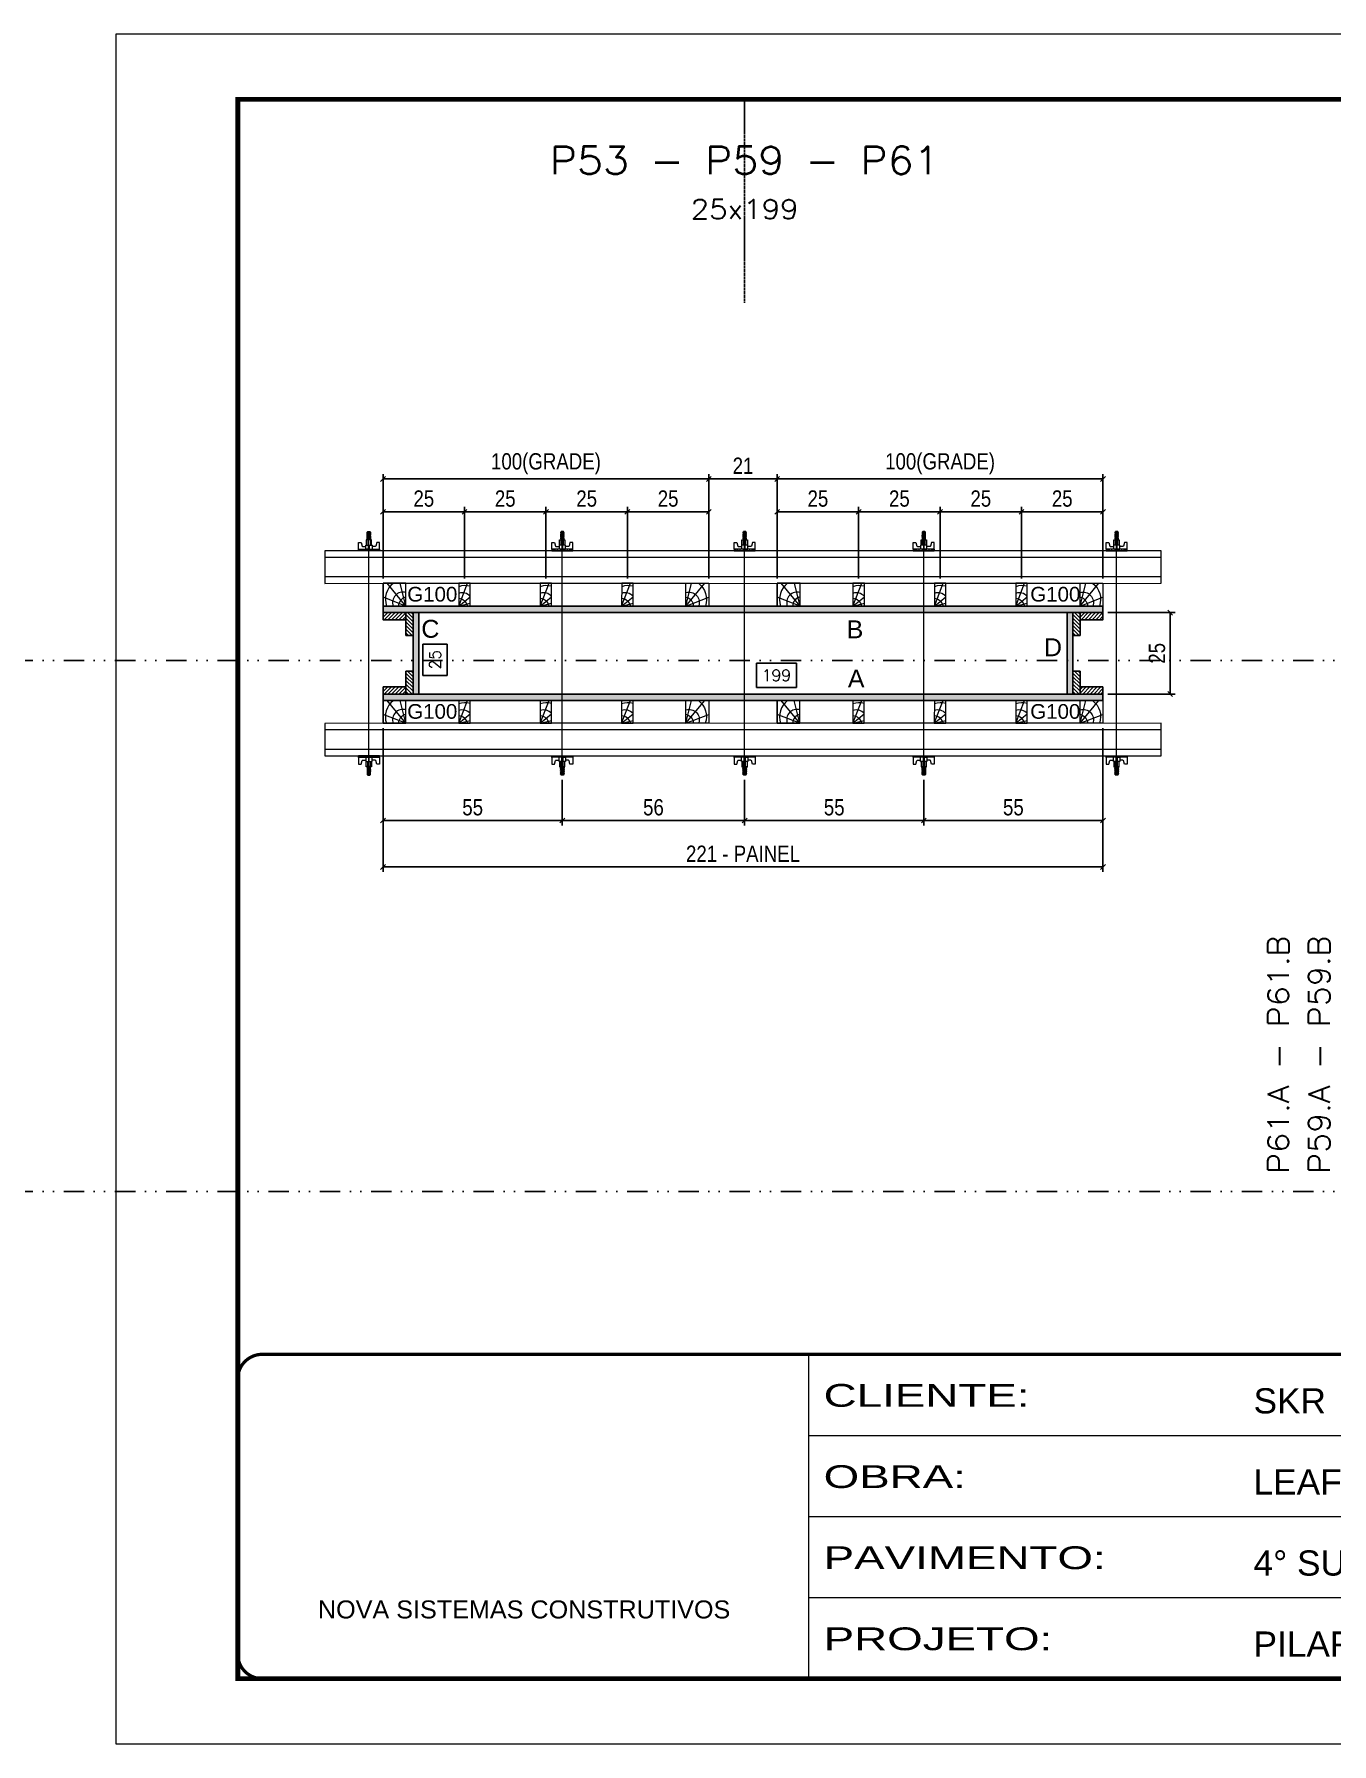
# Model space of a CAD drawing. Header units: millimetres. Extents: x 13777 to 27878, y -21631 to 6985.
# Drawn here: x 17547 to 18344, y 4786 to 5836 of the extents above; entities that cross this region are included whole.
import ezdxf
from ezdxf.enums import TextEntityAlignment as Align

# ---------------------------------------------------------------- set-up
doc = ezdxf.new("R2010")
doc.units = ezdxf.units.MM
for name, pattern in [('CONTINUO', [0]), ('DASHED', [0.75, 0.5, -0.25]), ('DIVIDE2', [0.625, 0.25, -0.125, 0, -0.125, 0, -0.125]), ('HIDDEN', [0.375, 0.25, -0.125])]:
    doc.linetypes.add(name, pattern=pattern)
for name, color, linetype in [('CHAPA', 1, 'Continuous'), ('COTA', 241, 'Continuous'), ('Nível', 160, 'Continuous'), ('SARRAFO', 251, 'Continuous'), ('Texto de Titulo', 7, 'Continuous'), ('Texto Qtd Sarr', 242, 'Continuous'), ('TEXTO_GERAL', 7, 'Continuous')]:
    doc.layers.add(name, color=color, linetype=linetype)
for name, color, linetype, lineweight in [('Folhas', 255, 'Continuous', 9), ('Hachura', 251, 'Continuous', 9), ('Madeira', 126, 'Continuous', 18), ('Perfil Metálico', 224, 'Continuous', 18), ('SARRAFO DE PRESSAO', 251, 'DASHED', 9), ('Texto Seção', 7, 'Continuous', 15)]:
    doc.layers.add(name, color=color, linetype=linetype, lineweight=lineweight)
doc.styles.add('ARIAL', font='arial.ttf')
doc.styles.add('COTA TECNICA 2X', font='techl___.ttf', dxfattribs={"height": 10})
doc.styles.add('REGUA-120', font='ROMANS.shx', dxfattribs={"height": 15})
doc.styles.add('ROMANS', font='romans.shx')
doc.styles.add('SANSSERIF', font='sas_____.pfb')
doc.styles.add('Tecnologia', font='')
doc.styles.get('Tecnologia').set_extended_font_data('Forgotten Futurist')
doc.dimstyles.new('SECAO PILAR', dxfattribs={"dimtxt": 10, "dimasz": 3, "dimexe": 3, "dimexo": 3, "dimgap": 3, "dimtad": 1, "dimdec": 1, "dimlfac": 0.5, "dimzin": 12, "dimdsep": 46, "dimtxsty": 'COTA TECNICA 2X', "dimblk1": 'OBLIQUE', "dimblk2": 'OBLIQUE', "dimsah": 1, "dimcen": 0.9, "dimclrd": 256, "dimclre": 256, "dimclrt": 256, "dimadec": 1, "dimazin": 3, "dimtfac": 1, "dimtdec": 1, "dimtmove": 0, "dimatfit": 3, "dimfxl": 1, "dimtolj": 1, "dimtzin": 12, "dimarcsym": 0})
doc.dimstyles.new('SECÇÃO 2', dxfattribs={"dimtxt": 7, "dimasz": 6, "dimexe": 0.18, "dimexo": 2, "dimgap": -4, "dimtad": 3, "dimdec": 1, "dimlfac": 0.5, "dimzin": 12, "dimdsep": 46, "dimtxsty": 'ROMANS', "dimblk": 'ARCHTICK', "dimcen": 0.09, "dimse1": 1, "dimse2": 1, "dimsd1": 1, "dimsd2": 1, "dimclrd": 180, "dimclre": 5, "dimclrt": 1, "dimadec": 0, "dimazin": 3, "dimtfac": 1, "dimtdec": 1, "dimtofl": 0, "dimtmove": 0, "dimatfit": 3, "dimldrblk": 'ARCHTICK', "dimfxl": 1, "dimtolj": 1, "dimtzin": 0, "dimarcsym": 0})

# ---------------------------------------------------------------- blocks, each defined once
blk = doc.blocks.new('9999999999')
at = {"color": 30, "linetype": 'CONTINUO'}
for p, q in [((98564.6, 34230.2), (98564.6, 34429.4)), ((98564.6, 34379.6), (99584, 34379.6)), ((98564.6, 34329.8), (99488, 34329.8)), ((99584, 34329.8), (99488, 34329.8)), ((99488, 34329.8), (99488, 34230.2)), ((98564.6, 34280), (99488, 34280))]:
    blk.add_line(p, q, dxfattribs=at)
at = {"color": 30, "linetype": 'CONTINUO', "const_width": 2}
blk.add_lwpolyline([(99584, 34230.2), (99584, 34414.4, 0.414214), (99569, 34429.4), (98229, 34429.4, 0.414214), (98214, 34414.4), (98214, 34245.2, 0.414214), (98229, 34230.2), (99584, 34230.2)], format="xyb", dxfattribs=at)
at = {"layer": 'Folhas'}
blk.add_lwpolyline([(98139, 34190.2), (99624, 34190.2), (99624, 35240.2), (98139, 35240.2)], close=True, dxfattribs=at)
at = {"layer": 'Folhas', "color": 30, "const_width": 3}
blk.add_lwpolyline([(98214, 34230.2), (99584, 34230.2), (99584, 35200.2), (98214, 35200.2)], close=True, dxfattribs=at)
at = {"color": 7, "linetype": 'Continuous', "ltscale": 5, "style": 'ARIAL'}
for s, height, p in [('SKR', 15.48, (98837.7, 34393.1)), ('LEAF LOEFGREN', 15.483, (98837.7, 34343.3)), ('4° SUBSOLO', 15.48, (98837.7, 34293.5)), ('NOVA SISTEMAS CONSTRUTIVOS', 11.059, (98263.2, 34267.2)), ('PILARES', 15.48, (98837.7, 34243.7))]:
    blk.add_text(s, height=height, dxfattribs=at).set_placement(p)
at = {"layer": 'Folhas', "color": 7, "style": 'Tecnologia', "width": 1.5}
for s, p in [('CLIENTE:', (98573.7, 34397.2)), ('OBRA:', (98573.7, 34347.3)), ('PAVIMENTO:', (98573.7, 34297.5)), ('PROJETO:', (98573.7, 34247.7))]:
    blk.add_text(s, height=14, dxfattribs=at).set_placement(p)
blk = doc.blocks.new('*D80')
at = {"layer": 'COTA', "color": 180, "lineweight": -2, "transparency": 16777216}
for p, q in [((17800.6, 5461.6), (17785.6, 5461.6)), ((17785.6, 5461.6), (17785.6, 5442.3)), ((17800.6, 5442.3), (17800.6, 5461.6)), ((17785.6, 5442.3), (17800.6, 5442.3))]:
    blk.add_line(p, q, dxfattribs=at)
at = {"layer": 'Defpoints', "color": 0, "transparency": 16777216}
for p in [(17800.5, 5480.9), (17800.5, 5430.9), (17804.6, 5430.9)]:
    blk.add_point(p, dxfattribs=at)
at = {"layer": 'COTA', "color": 1, "transparency": 16777216, "insert": (17793.1, 5452), "char_height": 7, "attachment_point": 5, "rotation": 90, "style": 'ROMANS'}
blk.add_mtext('\\A1;25', dxfattribs=at)
blk = doc.blocks.new('_ArchTick')
at = {"color": 0, "linetype": 'ByBlock', "const_width": 0.15}
blk.add_lwpolyline([(-0.5, -0.5), (0.5, 0.5)], dxfattribs=at)
blk = doc.blocks.new('*D81')
at = {"layer": 'COTA', "color": 180, "lineweight": -2, "transparency": 16777216}
for p, q in [((18015, 5449.9), (17990.4, 5449.9)), ((17990.4, 5449.9), (17990.4, 5434.9)), ((18015, 5434.9), (18015, 5449.9)), ((17990.4, 5434.9), (18015, 5434.9))]:
    blk.add_line(p, q, dxfattribs=at)
at = {"layer": 'Defpoints', "color": 0, "transparency": 16777216}
for p in [(17783.2, 5430.9), (18181.2, 5430.9), (18181.2, 5430.9)]:
    blk.add_point(p, dxfattribs=at)
at = {"layer": 'COTA', "color": 1, "transparency": 16777216, "insert": (18002.7, 5442.4), "char_height": 7, "attachment_point": 5, "style": 'ROMANS'}
blk.add_mtext('\\A1;199', dxfattribs=at)
blk = doc.blocks.new('_Oblique')
at = {"color": 0, "linetype": 'ByBlock', "lineweight": -2}
blk.add_line((-0.5, -0.5), (0.5, 0.5), dxfattribs=at)
blk = doc.blocks.new('*D82')
at = {"layer": 'COTA', "lineweight": -2, "transparency": 16777216}
for p, q in [((17761.2, 5409.9), (17761.2, 5321.7)), ((18203.2, 5409.9), (18203.2, 5321.7)), ((17761.2, 5324.7), (18203.2, 5324.7))]:
    blk.add_line(p, q, dxfattribs=at)
at = {"layer": 'Defpoints', "color": 0, "transparency": 16777216}
for p in [(17761.2, 5412.9), (18203.2, 5412.9), (18203.2, 5324.7)]:
    blk.add_point(p, dxfattribs=at)
at = {"layer": 'COTA', "lineweight": -2, "transparency": 16777216, "xscale": 3, "yscale": 3, "zscale": 3, "rotation": 180}
blk.add_blockref('_Oblique', (17761.2, 5324.7), dxfattribs=at)
at = {"layer": 'COTA', "lineweight": -2, "transparency": 16777216, "xscale": 3, "yscale": 3, "zscale": 3}
blk.add_blockref('_Oblique', (18203.2, 5324.7), dxfattribs=at)
at = {"layer": 'COTA', "transparency": 16777216, "insert": (17982.2, 5332.8), "char_height": 10, "attachment_point": 5, "style": 'COTA TECNICA 2X'}
blk.add_mtext('\\A1;221 - PAINEL', dxfattribs=at)
blk = doc.blocks.new('*D83')
at = {"layer": 'COTA', "lineweight": -2, "transparency": 16777216}
for p, q in [((17761.2, 5409.9), (17761.2, 5350.2)), ((17871.2, 5378.1), (17871.2, 5350.2)), ((17761.2, 5353.2), (17871.2, 5353.2))]:
    blk.add_line(p, q, dxfattribs=at)
at = {"layer": 'Defpoints', "color": 0, "transparency": 16777216}
for p in [(17761.2, 5412.9), (17871.2, 5381.1), (17871.2, 5353.2)]:
    blk.add_point(p, dxfattribs=at)
at = {"layer": 'COTA', "lineweight": -2, "transparency": 16777216, "xscale": 3, "yscale": 3, "zscale": 3, "rotation": 180}
blk.add_blockref('_Oblique', (17761.2, 5353.2), dxfattribs=at)
at = {"layer": 'COTA', "lineweight": -2, "transparency": 16777216, "xscale": 3, "yscale": 3, "zscale": 3}
blk.add_blockref('_Oblique', (17871.2, 5353.2), dxfattribs=at)
at = {"layer": 'COTA', "transparency": 16777216, "insert": (17816.2, 5361.3), "char_height": 10, "attachment_point": 5, "style": 'COTA TECNICA 2X'}
blk.add_mtext('\\A1;55', dxfattribs=at)
blk = doc.blocks.new('*D84')
at = {"layer": 'COTA', "lineweight": -2, "transparency": 16777216}
for p, q in [((18203.2, 5409.9), (18203.2, 5350.2)), ((18093.2, 5378.1), (18093.2, 5350.2)), ((18093.2, 5353.2), (18203.2, 5353.2))]:
    blk.add_line(p, q, dxfattribs=at)
at = {"layer": 'Defpoints', "color": 0, "transparency": 16777216}
for p in [(18203.2, 5412.9), (18093.2, 5381.1), (18203.2, 5353.2)]:
    blk.add_point(p, dxfattribs=at)
at = {"layer": 'COTA', "lineweight": -2, "transparency": 16777216, "xscale": 3, "yscale": 3, "zscale": 3, "rotation": 180}
blk.add_blockref('_Oblique', (18093.2, 5353.2), dxfattribs=at)
at = {"layer": 'COTA', "lineweight": -2, "transparency": 16777216, "xscale": 3, "yscale": 3, "zscale": 3}
blk.add_blockref('_Oblique', (18203.2, 5353.2), dxfattribs=at)
at = {"layer": 'COTA', "transparency": 16777216, "insert": (18148.2, 5361.3), "char_height": 10, "attachment_point": 5, "style": 'COTA TECNICA 2X'}
blk.add_mtext('\\A1;55', dxfattribs=at)
blk = doc.blocks.new('C')
at = {"layer": 'Hachura', "color": 0}
for p, q in [((0, 3.22), (0, -3.22)), ((0.45, 3.22), (0, 3.22)), ((0.46, 3.16), (0, 3.16)), ((0.46, 3.05), (0, 3.05)), ((0.46, 2.88), (0, 2.88)), ((0, 2.75), (0, -1.16)), ((0.46, 2.65), (0, 2.65)), ((0.46, 2.23), (0, 2.23)), ((0.46, 1.51), (0, 1.51)), ((0.39, 0.49), (0.17, 0.49)), ((0.45, -3.23), (0.45, 3.22)), ((0.45, 3.22), (2.58, 3.22)), ((1.74, 0.97), (0.45, 0.97)), ((1.45, 0.1), (0.45, 0.1)), ((1.35, 1.94), (1.35, 0.96)), ((2.58, 2.39), (1.47, 2.09)), ((1.74, -0.97), (1.74, 0.97)), ((1.74, 0.97), (1.74, 0.84)), ((1.74, 0.97), (1.74, 0.84)), ((1.74, 0.84), (3.35, 0.84)), ((3.35, 0.45), (1.74, 0.45)), ((2.58, 3.22), (2.58, 2.39)), ((3.32, 0.84), (3.32, -0.84)), ((3.35, 0.84), (3.35, -0.84)), ((3.68, 0.45), (3.35, 0.45)), ((3.84, -0.52), (3.35, 0.45)), ((3.35, 0.06), (3.67, -0.57)), ((3.68, 0.45), (4.16, -0.52)), ((3.72, 0.5), (4.25, -0.57)), ((4.37, -0.55), (3.83, 0.53)), ((4.15, 0.45), (3.93, 0.45)), ((4.42, -0.52), (3.93, 0.45)), ((4.15, 0.45), (4.26, 0.45)), ((4.26, 0.45), (4.74, -0.52)), ((4.3, 0.5), (4.83, -0.57)), ((4.95, -0.55), (4.41, 0.53)), ((4.51, 0.45), (4.84, 0.45)), ((5, -0.52), (4.51, 0.45)), ((4.84, 0.45), (5.32, -0.52)), ((4.88, 0.5), (5.41, -0.57)), ((5.53, -0.55), (4.99, 0.53)), ((5.58, -0.52), (5.09, 0.45)), ((5.42, 0.45), (5.09, 0.45)), ((5.58, -0.52), (5.09, 0.45)), ((5.42, 0.45), (5.74, -0.19)), ((5.46, 0.5), (5.74, -0.07)), ((5.74, 0.19), (5.57, 0.53)), ((5.74, 0.32), (5.68, 0.45)), ((5.68, 0.45), (5.74, 0.45)), ((5.74, 0.45), (5.9, 0.29)), ((5.74, 0.45), (5.74, -0.52)), ((5.9, -0.36), (5.9, 0.29)), ((0.45, 0), (0, 0)), ((0.46, -1.52), (0, -1.52)), ((0.46, -2.23), (0, -2.23)), ((0.46, -2.65), (0, -2.65)), ((0.46, -2.88), (0, -2.88)), ((0.46, -3.05), (0, -3.05)), ((0.46, -3.16), (0, -3.16)), ((0, -3.22), (2.57, -3.22)), ((0.08, -0.48), (0.29, -0.48)), ((0.29, -0.48), (0.4, -0.48)), ((0.45, 0), (0.45, -0.97)), ((0.45, -0.16), (1.45, -0.16)), ((0.45, -0.65), (0.45, -0.32)), ((0.45, -3.23), (0.45, -0.65)), ((0.45, -0.97), (1.74, -0.97)), ((1.35, -1.94), (1.35, -0.97)), ((2.58, -2.39), (1.47, -2.1)), ((3.35, -0.32), (1.74, -0.32)), ((3.35, -0.84), (1.74, -0.84)), ((2.58, -3.23), (2.58, -2.39)), ((3.35, -0.07), (3.58, -0.52)), ((3.35, -0.52), (3.58, -0.52)), ((3.84, -0.52), (4.16, -0.52)), ((4.42, -0.52), (4.74, -0.52)), ((4.63, -0.52), (4.74, -0.52)), ((5, -0.52), (5.32, -0.52)), ((5.58, -0.52), (5.74, -0.52)), ((5.74, -0.52), (5.9, -0.36)), ((5.74, -0.52), (5.74, -0.52))]:
    blk.add_line(p, q, dxfattribs=at)
for centre, radius, start, end in [((1.52, 1.94), 0.161, 104.7436, 180), ((1.44, -0.03), 0.129, 272.695, 87.305), ((3.81, 0.39), 0.143, 25.5688, 154.4312), ((4.39, 0.39), 0.143, 25.5688, 154.4312), ((4.97, 0.39), 0.143, 25.5688, 154.4312), ((5.55, 0.39), 0.143, 25.5688, 154.4312), ((0.17, -0.37), 0.174, 221.744, 317.8592), ((1.52, -1.94), 0.161, 180, 255.2564), ((3.71, -0.4), 0.174, 222.1408, 318.256), ((4.29, -0.4), 0.174, 222.1408, 318.256), ((4.87, -0.4), 0.174, 222.1408, 318.256), ((5.45, -0.4), 0.174, 222.1408, 318.256), ((5.61, -0.4), 0.174, 317.8592, 318.256)]:
    blk.add_arc(centre, radius, start, end, dxfattribs=at)
blk = doc.blocks.new('*D89')
at = {"layer": 'COTA', "lineweight": -2, "transparency": 16777216}
for p, q in [((17983.2, 5378.1), (17983.2, 5350.2)), ((18093.2, 5378.1), (18093.2, 5350.2)), ((17983.2, 5353.2), (18093.2, 5353.2))]:
    blk.add_line(p, q, dxfattribs=at)
at = {"layer": 'Defpoints', "color": 0, "transparency": 16777216}
for p in [(17983.2, 5381.1), (18093.2, 5381.1), (18093.2, 5353.2)]:
    blk.add_point(p, dxfattribs=at)
at = {"layer": 'COTA', "lineweight": -2, "transparency": 16777216, "xscale": 3, "yscale": 3, "zscale": 3, "rotation": 180}
blk.add_blockref('_Oblique', (17983.2, 5353.2), dxfattribs=at)
at = {"layer": 'COTA', "lineweight": -2, "transparency": 16777216, "xscale": 3, "yscale": 3, "zscale": 3}
blk.add_blockref('_Oblique', (18093.2, 5353.2), dxfattribs=at)
at = {"layer": 'COTA', "transparency": 16777216, "insert": (18038.2, 5361.3), "char_height": 10, "attachment_point": 5, "style": 'COTA TECNICA 2X'}
blk.add_mtext('\\A1;55', dxfattribs=at)
blk = doc.blocks.new('*D90')
at = {"layer": 'COTA', "lineweight": -2, "transparency": 16777216}
for p, q in [((18206.2, 5480.9), (18247.5, 5480.9)), ((18244.5, 5430.9), (18244.5, 5480.9)), ((18206.2, 5430.9), (18247.5, 5430.9))]:
    blk.add_line(p, q, dxfattribs=at)
at = {"layer": 'Defpoints', "color": 0, "transparency": 16777216}
for p in [(18203.2, 5480.9), (18244.5, 5480.9), (18203.2, 5430.9)]:
    blk.add_point(p, dxfattribs=at)
at = {"layer": 'COTA', "lineweight": -2, "transparency": 16777216, "xscale": 3, "yscale": 3, "zscale": 3}
for p, rotation in [((18244.5, 5480.9), 90), ((18244.5, 5430.9), 270)]:
    blk.add_blockref('_Oblique', p, dxfattribs=dict(at, rotation=rotation))
at = {"layer": 'COTA', "transparency": 16777216, "insert": (18236.4, 5455.9), "char_height": 10, "attachment_point": 5, "rotation": 90, "style": 'COTA TECNICA 2X'}
blk.add_mtext('\\A1;25', dxfattribs=at)
blk = doc.blocks.new('*D91')
at = {"layer": 'COTA', "lineweight": -2, "transparency": 16777216}
for p, q in [((17871.2, 5378.1), (17871.2, 5350.2)), ((17983.2, 5378.1), (17983.2, 5350.2)), ((17871.2, 5353.2), (17983.2, 5353.2))]:
    blk.add_line(p, q, dxfattribs=at)
at = {"layer": 'Defpoints', "color": 0, "transparency": 16777216}
for p in [(17871.2, 5381.1), (17983.2, 5381.1), (17983.2, 5353.2)]:
    blk.add_point(p, dxfattribs=at)
at = {"layer": 'COTA', "lineweight": -2, "transparency": 16777216, "xscale": 3, "yscale": 3, "zscale": 3, "rotation": 180}
blk.add_blockref('_Oblique', (17871.2, 5353.2), dxfattribs=at)
at = {"layer": 'COTA', "lineweight": -2, "transparency": 16777216, "xscale": 3, "yscale": 3, "zscale": 3}
blk.add_blockref('_Oblique', (17983.2, 5353.2), dxfattribs=at)
at = {"layer": 'COTA', "transparency": 16777216, "insert": (17927.2, 5361.3), "char_height": 10, "attachment_point": 5, "style": 'COTA TECNICA 2X'}
blk.add_mtext('\\A1;56', dxfattribs=at)
blk = doc.blocks.new('PONTALETE')
at = {"layer": 'Madeira'}
for q in [(2.71, 7), (7, 5.76), (7, 1.74)]:
    blk.add_line((0, 0), q, dxfattribs=at)
blk.add_lwpolyline([(0, 0), (7, 0), (7, 7), (0, 7)], close=True, dxfattribs=at)
for centre, radius, start, end in [((2.04, 0.06), 6.23, 37.2818, 109.0913), ((1.09, 0.9), 3.19, 343.603, 109.9847), ((-0.21, -0.78), 3.09, 14.6322, 86.0383)]:
    blk.add_arc(centre, radius, start, end, dxfattribs=at)
blk = doc.blocks.new('MEIO PONTALETE')
at = {"layer": 'Madeira'}
for q in [(2.71, 7), (3.5, 2.88), (3.5, 0.87)]:
    blk.add_line((0, 0), q, dxfattribs=at)
blk.add_lwpolyline([(0, 0), (3.5, 0), (3.5, 7), (0, 7)], close=True, dxfattribs=at)
for centre, radius, start, end in [((2.04, 0.06), 6.23, 76.4499, 109.0913), ((1.09, 0.9), 3.19, 40.9063, 109.9847), ((-0.21, -0.78), 3.09, 14.6322, 86.0383)]:
    blk.add_arc(centre, radius, start, end, dxfattribs=at)
blk = doc.blocks.new('*D85')
at = {"layer": 'COTA', "lineweight": -2, "transparency": 16777216}
for p, q in [((18003.2, 5501.9), (18003.2, 5545.8)), ((18053.2, 5501.9), (18053.2, 5545.8)), ((18003.2, 5542.8), (18053.2, 5542.8))]:
    blk.add_line(p, q, dxfattribs=at)
at = {"layer": 'Defpoints', "color": 0, "transparency": 16777216}
for p in [(18053.2, 5542.8), (18003.2, 5498.9), (18053.2, 5498.9)]:
    blk.add_point(p, dxfattribs=at)
at = {"layer": 'COTA', "lineweight": -2, "transparency": 16777216, "xscale": 3, "yscale": 3, "zscale": 3, "rotation": 180}
blk.add_blockref('_Oblique', (18003.2, 5542.8), dxfattribs=at)
at = {"layer": 'COTA', "lineweight": -2, "transparency": 16777216, "xscale": 3, "yscale": 3, "zscale": 3}
blk.add_blockref('_Oblique', (18053.2, 5542.8), dxfattribs=at)
at = {"layer": 'COTA', "transparency": 16777216, "insert": (18028.2, 5550.9), "char_height": 10, "attachment_point": 5, "style": 'COTA TECNICA 2X'}
blk.add_mtext('\\A1;25', dxfattribs=at)
blk = doc.blocks.new('*D86')
at = {"layer": 'COTA', "lineweight": -2, "transparency": 16777216}
for p, q in [((18003.2, 5501.9), (18003.2, 5566)), ((18203.2, 5501.9), (18203.2, 5566)), ((18203.2, 5563), (18003.2, 5563))]:
    blk.add_line(p, q, dxfattribs=at)
at = {"layer": 'Defpoints', "color": 0, "transparency": 16777216}
for p in [(18003.2, 5563), (18003.2, 5498.9), (18203.2, 5498.9)]:
    blk.add_point(p, dxfattribs=at)
at = {"layer": 'COTA', "lineweight": -2, "transparency": 16777216, "xscale": 3, "yscale": 3, "zscale": 3, "rotation": 180}
blk.add_blockref('_Oblique', (18003.2, 5563), dxfattribs=at)
at = {"layer": 'COTA', "lineweight": -2, "transparency": 16777216, "xscale": 3, "yscale": 3, "zscale": 3}
blk.add_blockref('_Oblique', (18203.2, 5563), dxfattribs=at)
at = {"layer": 'COTA', "transparency": 16777216, "insert": (18103.2, 5572.3), "char_height": 10, "attachment_point": 5, "style": 'COTA TECNICA 2X'}
blk.add_mtext('\\A1;100(GRADE)', dxfattribs=at)
blk = doc.blocks.new('*D92')
at = {"layer": 'COTA', "lineweight": -2, "transparency": 16777216}
for p, q in [((18053.2, 5501.9), (18053.2, 5545.8)), ((18103.2, 5501.9), (18103.2, 5545.8)), ((18053.2, 5542.8), (18103.2, 5542.8))]:
    blk.add_line(p, q, dxfattribs=at)
at = {"layer": 'Defpoints', "color": 0, "transparency": 16777216}
for p in [(18103.2, 5542.8), (18053.2, 5498.9), (18103.2, 5498.9)]:
    blk.add_point(p, dxfattribs=at)
at = {"layer": 'COTA', "lineweight": -2, "transparency": 16777216, "xscale": 3, "yscale": 3, "zscale": 3, "rotation": 180}
blk.add_blockref('_Oblique', (18053.2, 5542.8), dxfattribs=at)
at = {"layer": 'COTA', "lineweight": -2, "transparency": 16777216, "xscale": 3, "yscale": 3, "zscale": 3}
blk.add_blockref('_Oblique', (18103.2, 5542.8), dxfattribs=at)
at = {"layer": 'COTA', "transparency": 16777216, "insert": (18078.2, 5550.9), "char_height": 10, "attachment_point": 5, "style": 'COTA TECNICA 2X'}
blk.add_mtext('\\A1;25', dxfattribs=at)
blk = doc.blocks.new('*D93')
at = {"layer": 'COTA', "lineweight": -2, "transparency": 16777216}
for p, q in [((18103.2, 5501.9), (18103.2, 5545.8)), ((18153.2, 5501.9), (18153.2, 5545.8)), ((18103.2, 5542.8), (18153.2, 5542.8))]:
    blk.add_line(p, q, dxfattribs=at)
at = {"layer": 'Defpoints', "color": 0, "transparency": 16777216}
for p in [(18153.2, 5542.8), (18103.2, 5498.9), (18153.2, 5498.9)]:
    blk.add_point(p, dxfattribs=at)
at = {"layer": 'COTA', "lineweight": -2, "transparency": 16777216, "xscale": 3, "yscale": 3, "zscale": 3, "rotation": 180}
blk.add_blockref('_Oblique', (18103.2, 5542.8), dxfattribs=at)
at = {"layer": 'COTA', "lineweight": -2, "transparency": 16777216, "xscale": 3, "yscale": 3, "zscale": 3}
blk.add_blockref('_Oblique', (18153.2, 5542.8), dxfattribs=at)
at = {"layer": 'COTA', "transparency": 16777216, "insert": (18128.2, 5550.9), "char_height": 10, "attachment_point": 5, "style": 'COTA TECNICA 2X'}
blk.add_mtext('\\A1;25', dxfattribs=at)
blk = doc.blocks.new('*D94')
at = {"layer": 'COTA', "lineweight": -2, "transparency": 16777216}
for p, q in [((18153.2, 5501.9), (18153.2, 5545.8)), ((18203.2, 5501.9), (18203.2, 5545.8)), ((18153.2, 5542.8), (18203.2, 5542.8))]:
    blk.add_line(p, q, dxfattribs=at)
at = {"layer": 'Defpoints', "color": 0, "transparency": 16777216}
for p in [(18203.2, 5542.8), (18153.2, 5498.9), (18203.2, 5498.9)]:
    blk.add_point(p, dxfattribs=at)
at = {"layer": 'COTA', "lineweight": -2, "transparency": 16777216, "xscale": 3, "yscale": 3, "zscale": 3, "rotation": 180}
blk.add_blockref('_Oblique', (18153.2, 5542.8), dxfattribs=at)
at = {"layer": 'COTA', "lineweight": -2, "transparency": 16777216, "xscale": 3, "yscale": 3, "zscale": 3}
blk.add_blockref('_Oblique', (18203.2, 5542.8), dxfattribs=at)
at = {"layer": 'COTA', "transparency": 16777216, "insert": (18178.2, 5550.9), "char_height": 10, "attachment_point": 5, "style": 'COTA TECNICA 2X'}
blk.add_mtext('\\A1;25', dxfattribs=at)
blk = doc.blocks.new('*D87')
at = {"layer": 'COTA', "lineweight": -2, "transparency": 16777216}
for p, q in [((17761.2, 5501.9), (17761.2, 5545.8)), ((17811.2, 5501.9), (17811.2, 5545.8)), ((17761.2, 5542.8), (17811.2, 5542.8))]:
    blk.add_line(p, q, dxfattribs=at)
at = {"layer": 'Defpoints', "color": 0, "transparency": 16777216}
for p in [(17811.2, 5542.8), (17761.2, 5498.9), (17811.2, 5498.9)]:
    blk.add_point(p, dxfattribs=at)
at = {"layer": 'COTA', "lineweight": -2, "transparency": 16777216, "xscale": 3, "yscale": 3, "zscale": 3, "rotation": 180}
blk.add_blockref('_Oblique', (17761.2, 5542.8), dxfattribs=at)
at = {"layer": 'COTA', "lineweight": -2, "transparency": 16777216, "xscale": 3, "yscale": 3, "zscale": 3}
blk.add_blockref('_Oblique', (17811.2, 5542.8), dxfattribs=at)
at = {"layer": 'COTA', "transparency": 16777216, "insert": (17786.2, 5550.9), "char_height": 10, "attachment_point": 5, "style": 'COTA TECNICA 2X'}
blk.add_mtext('\\A1;25', dxfattribs=at)
blk = doc.blocks.new('*D88')
at = {"layer": 'COTA', "lineweight": -2, "transparency": 16777216}
for p, q in [((17761.2, 5501.9), (17761.2, 5566)), ((17961.2, 5501.9), (17961.2, 5566)), ((17961.2, 5563), (17761.2, 5563))]:
    blk.add_line(p, q, dxfattribs=at)
at = {"layer": 'Defpoints', "color": 0, "transparency": 16777216}
for p in [(17761.2, 5563), (17761.2, 5498.9), (17961.2, 5498.9)]:
    blk.add_point(p, dxfattribs=at)
at = {"layer": 'COTA', "lineweight": -2, "transparency": 16777216, "xscale": 3, "yscale": 3, "zscale": 3, "rotation": 180}
blk.add_blockref('_Oblique', (17761.2, 5563), dxfattribs=at)
at = {"layer": 'COTA', "lineweight": -2, "transparency": 16777216, "xscale": 3, "yscale": 3, "zscale": 3}
blk.add_blockref('_Oblique', (17961.2, 5563), dxfattribs=at)
at = {"layer": 'COTA', "transparency": 16777216, "insert": (17861.2, 5572.3), "char_height": 10, "attachment_point": 5, "style": 'COTA TECNICA 2X'}
blk.add_mtext('\\A1;100(GRADE)', dxfattribs=at)
blk = doc.blocks.new('*D95')
at = {"layer": 'COTA', "lineweight": -2, "transparency": 16777216}
for p, q in [((17811.2, 5501.9), (17811.2, 5545.8)), ((17861.2, 5501.9), (17861.2, 5545.8)), ((17811.2, 5542.8), (17861.2, 5542.8))]:
    blk.add_line(p, q, dxfattribs=at)
at = {"layer": 'Defpoints', "color": 0, "transparency": 16777216}
for p in [(17861.2, 5542.8), (17811.2, 5498.9), (17861.2, 5498.9)]:
    blk.add_point(p, dxfattribs=at)
at = {"layer": 'COTA', "lineweight": -2, "transparency": 16777216, "xscale": 3, "yscale": 3, "zscale": 3, "rotation": 180}
blk.add_blockref('_Oblique', (17811.2, 5542.8), dxfattribs=at)
at = {"layer": 'COTA', "lineweight": -2, "transparency": 16777216, "xscale": 3, "yscale": 3, "zscale": 3}
blk.add_blockref('_Oblique', (17861.2, 5542.8), dxfattribs=at)
at = {"layer": 'COTA', "transparency": 16777216, "insert": (17836.2, 5550.9), "char_height": 10, "attachment_point": 5, "style": 'COTA TECNICA 2X'}
blk.add_mtext('\\A1;25', dxfattribs=at)
blk = doc.blocks.new('*D96')
at = {"layer": 'COTA', "lineweight": -2, "transparency": 16777216}
for p, q in [((17861.2, 5501.9), (17861.2, 5545.8)), ((17911.2, 5501.9), (17911.2, 5545.8)), ((17861.2, 5542.8), (17911.2, 5542.8))]:
    blk.add_line(p, q, dxfattribs=at)
at = {"layer": 'Defpoints', "color": 0, "transparency": 16777216}
for p in [(17911.2, 5542.8), (17861.2, 5498.9), (17911.2, 5498.9)]:
    blk.add_point(p, dxfattribs=at)
at = {"layer": 'COTA', "lineweight": -2, "transparency": 16777216, "xscale": 3, "yscale": 3, "zscale": 3, "rotation": 180}
blk.add_blockref('_Oblique', (17861.2, 5542.8), dxfattribs=at)
at = {"layer": 'COTA', "lineweight": -2, "transparency": 16777216, "xscale": 3, "yscale": 3, "zscale": 3}
blk.add_blockref('_Oblique', (17911.2, 5542.8), dxfattribs=at)
at = {"layer": 'COTA', "transparency": 16777216, "insert": (17886.2, 5550.9), "char_height": 10, "attachment_point": 5, "style": 'COTA TECNICA 2X'}
blk.add_mtext('\\A1;25', dxfattribs=at)
blk = doc.blocks.new('*D97')
at = {"layer": 'COTA', "lineweight": -2, "transparency": 16777216}
for p, q in [((17911.2, 5501.9), (17911.2, 5545.8)), ((17961.2, 5501.9), (17961.2, 5545.8)), ((17911.2, 5542.8), (17961.2, 5542.8))]:
    blk.add_line(p, q, dxfattribs=at)
at = {"layer": 'Defpoints', "color": 0, "transparency": 16777216}
for p in [(17961.2, 5542.8), (17911.2, 5498.9), (17961.2, 5498.9)]:
    blk.add_point(p, dxfattribs=at)
at = {"layer": 'COTA', "lineweight": -2, "transparency": 16777216, "xscale": 3, "yscale": 3, "zscale": 3, "rotation": 180}
blk.add_blockref('_Oblique', (17911.2, 5542.8), dxfattribs=at)
at = {"layer": 'COTA', "lineweight": -2, "transparency": 16777216, "xscale": 3, "yscale": 3, "zscale": 3}
blk.add_blockref('_Oblique', (17961.2, 5542.8), dxfattribs=at)
at = {"layer": 'COTA', "transparency": 16777216, "insert": (17936.2, 5550.9), "char_height": 10, "attachment_point": 5, "style": 'COTA TECNICA 2X'}
blk.add_mtext('\\A1;25', dxfattribs=at)
blk = doc.blocks.new('*D98')
at = {"layer": 'COTA', "lineweight": -2, "transparency": 16777216}
for p, q in [((17961.2, 5501.9), (17961.2, 5566)), ((18003.2, 5501.9), (18003.2, 5566)), ((17961.2, 5563), (18003.2, 5563))]:
    blk.add_line(p, q, dxfattribs=at)
at = {"layer": 'Defpoints', "color": 0, "transparency": 16777216}
for p in [(18003.2, 5563), (17961.2, 5498.9), (18003.2, 5498.9)]:
    blk.add_point(p, dxfattribs=at)
at = {"layer": 'COTA', "lineweight": -2, "transparency": 16777216, "xscale": 3, "yscale": 3, "zscale": 3, "rotation": 180}
blk.add_blockref('_Oblique', (17961.2, 5563), dxfattribs=at)
at = {"layer": 'COTA', "lineweight": -2, "transparency": 16777216, "xscale": 3, "yscale": 3, "zscale": 3}
blk.add_blockref('_Oblique', (18003.2, 5563), dxfattribs=at)
at = {"layer": 'COTA', "transparency": 16777216, "insert": (17982.2, 5571.1), "char_height": 10, "attachment_point": 5, "style": 'COTA TECNICA 2X'}
blk.add_mtext('\\A1;21', dxfattribs=at)
blk = doc.blocks.new('titulo1')
at = {"layer": 'Defpoints', "color": 252, "linetype": 'HIDDEN', "ltscale": 2}
blk.add_line((0, 0), (0, 125), dxfattribs=at)
at = {"layer": 'Defpoints', "style": 'ROMANS', "oblique": 15}
blk.add_attdef('FOLHA', text='', height=10, dxfattribs=at).set_placement((0, 15.6), align=Align.MIDDLE_CENTER)
at = {"layer": 'Texto Qtd Sarr', "color": 3, "style": 'ROMANS', "oblique": 15}
for tag, height, p in [('TITULO', 17, (0, 71.4)), ('SEÇÃO', 12, (0, 41.5))]:
    blk.add_attdef(tag, text='', height=height, dxfattribs=at).set_placement(p, align=Align.MIDDLE_CENTER)

msp = doc.modelspace()

# ---------------------------------------------------------------- hatches: boundary and pattern name
at = {"layer": 'Hachura'}
h = msp.add_hatch(color=256, dxfattribs=at)
h.dxf.hatch_style = 1
h.paths.add_polyline_path([(18203.18, 5480.9), (18203.18, 5484.9), (17761.18, 5484.9), (17761.18, 5480.9)])
h = msp.add_hatch(dxfattribs=at)
h.set_pattern_fill('ANSI31', color=256, scale=0.5, angle=180, style=0)
h.set_pattern_definition([(225, (8637.2267, -17414.908), (1.12253202, -1.12253202), [])])
h.paths.add_polyline_path([(17775.18, 5476.5), (17775.18, 5480.9), (17761.18, 5480.9), (17761.18, 5476.5)])
h = msp.add_hatch(dxfattribs=at)
h.set_pattern_fill('ANSI31', color=256, scale=0.5, angle=270, style=0)
h.set_pattern_definition([(315, (40670.9867, -4022.0517), (1.12253202, 1.12253202), [])])
h.paths.add_polyline_path([(17779.58, 5466.9), (17775.18, 5466.9), (17775.18, 5480.9), (17779.58, 5480.9)])
h = msp.add_hatch(color=256, dxfattribs=at)
h.dxf.hatch_style = 1
h.paths.add_polyline_path([(17779.58, 5430.9), (17783.18, 5430.9), (17783.18, 5480.9), (17779.58, 5480.9)])
h = msp.add_hatch(color=256, dxfattribs=at)
h.dxf.hatch_style = 1
h.paths.add_polyline_path([(18181.18, 5430.9), (18184.78, 5430.9), (18184.78, 5480.9), (18181.18, 5480.9)])
h = msp.add_hatch(dxfattribs=at)
h.set_pattern_fill('ANSI31', color=256, scale=0.5, angle=270, style=0)
h.set_pattern_definition([(315, (41080.5867, -4022.0517), (1.12253202, 1.12253202), [])])
h.paths.add_polyline_path([(18189.18, 5466.9), (18184.78, 5466.9), (18184.78, 5480.9), (18189.18, 5480.9)])
h = msp.add_hatch(dxfattribs=at)
h.set_pattern_fill('ANSI31', color=256, scale=0.5, angle=180, style=0)
h.set_pattern_definition([(225, (9065.2267, -17448.508), (1.12253202, -1.12253202), [])])
h.paths.add_polyline_path([(18203.18, 5480.9), (18203.18, 5476.5), (18189.18, 5476.5), (18189.18, 5480.9)])
h = msp.add_hatch(dxfattribs=at)
h.set_pattern_fill('ANSI31', color=256, scale=0.5, angle=270, style=0)
h.set_pattern_definition([(315, (40670.9867, -4058.0517), (1.12253202, 1.12253202), [])])
h.paths.add_polyline_path([(17779.58, 5430.9), (17775.18, 5430.9), (17775.18, 5444.9), (17779.58, 5444.9)])
h = msp.add_hatch(dxfattribs=at)
h.set_pattern_fill('ANSI31', color=256, scale=0.5, angle=270, style=0)
h.set_pattern_definition([(315, (41080.5867, -4058.0517), (1.12253202, 1.12253202), [])])
h.paths.add_polyline_path([(18189.18, 5430.9), (18184.78, 5430.9), (18184.78, 5444.9), (18189.18, 5444.9)])
h = msp.add_hatch(dxfattribs=at)
h.set_pattern_fill('ANSI31', color=256, scale=0.5, angle=180, style=0)
h.set_pattern_definition([(225, (8637.2267, -17460.508), (1.12253202, -1.12253202), [])])
h.paths.add_polyline_path([(17775.18, 5430.9), (17775.18, 5435.3), (17761.18, 5435.3), (17761.18, 5430.9)])
h = msp.add_hatch(color=256, dxfattribs=at)
h.dxf.hatch_style = 1
h.paths.add_polyline_path([(18203.18, 5430.9), (18203.18, 5426.9), (17761.18, 5426.9), (17761.18, 5430.9)])
h = msp.add_hatch(dxfattribs=at)
h.set_pattern_fill('ANSI31', color=256, scale=0.5, angle=180, style=0)
h.set_pattern_definition([(225, (8700.2267, -17460.508), (1.12253202, -1.12253202), [])])
h.paths.add_polyline_path([(18189.18, 5430.9), (18189.18, 5435.3), (18203.18, 5435.3), (18203.18, 5430.9)])

# ---------------------------------------------------------------- linework, layer by layer
at = {"layer": 'CHAPA'}
for points in [[(18203.18, 5480.9), (18203.18, 5484.9), (17761.18, 5484.9), (17761.18, 5480.9)], [(17779.58, 5430.9), (17783.18, 5430.9), (17783.18, 5480.9), (17779.58, 5480.9)], [(18181.18, 5430.9), (18184.78, 5430.9), (18184.78, 5480.9), (18181.18, 5480.9)], [(18203.18, 5430.9), (18203.18, 5426.9), (17761.18, 5426.9), (17761.18, 5430.9)]]:
    msp.add_lwpolyline(points, close=True, dxfattribs=at)
at = {"layer": 'Hachura'}
for p, q in [((17752.49, 5382.13), (17752.49, 5525.87)), ((17871.18, 5382.13), (17871.18, 5525.87)), ((17983.18, 5382.13), (17983.18, 5525.87)), ((18093.18, 5382.13), (18093.18, 5525.87)), ((18211.57, 5382.13), (18211.57, 5525.87))]:
    msp.add_line(p, q, dxfattribs=at)
at = {"layer": 'Madeira'}
for points in [[(17761.18, 5484.9), (17761.19, 5498.9), (17961.19, 5498.9), (17961.17, 5484.9)], [(18003.19, 5484.9), (18003.2, 5498.9), (18203.19, 5498.9), (18203.18, 5484.9)], [(17761.16, 5412.92), (17761.18, 5426.92), (17961.17, 5426.91), (17961.16, 5412.91)], [(18003.17, 5412.92), (18003.19, 5426.92), (18203.18, 5426.91), (18203.16, 5412.91)]]:
    msp.add_lwpolyline(points, close=True, dxfattribs=at)
at = {"layer": 'Nível', "color": 4, "linetype": 'DIVIDE2', "ltscale": 50}
for p, q in [((16086.97, 5451.44), (21531.15, 5451.44)), ((16086.97, 5125.44), (21531.15, 5125.44))]:
    msp.add_line(p, q, dxfattribs=at)
at = {"layer": 'Perfil Metálico'}
for p, q in [((18238.9, 5514.84), (17725.46, 5514.84)), ((18238.9, 5502.84), (17725.46, 5502.84)), ((18238.9, 5408.9), (17725.46, 5408.9)), ((18238.9, 5396.9), (17725.46, 5396.9))]:
    msp.add_line(p, q, dxfattribs=at)
for points in [[(18238.9, 5498.9), (18238.9, 5518.9), (17725.46, 5518.84), (17725.46, 5498.84)], [(17725.46, 5412.9), (17725.46, 5392.9), (18238.9, 5392.96), (18238.9, 5412.96)]]:
    msp.add_lwpolyline(points, close=True, dxfattribs=at)
at = {"layer": 'SARRAFO'}
for points in [[(17761.18, 5480.9), (17775.18, 5480.9), (17775.18, 5476.5), (17761.18, 5476.5)], [(17761.18, 5480.9), (17775.18, 5480.9), (17775.18, 5476.5), (17761.18, 5476.5)], [(17775.18, 5480.9), (17775.18, 5466.9), (17779.58, 5466.9), (17779.58, 5480.9)], [(17775.18, 5480.9), (17775.18, 5466.9), (17779.58, 5466.9), (17779.58, 5480.9)], [(18184.78, 5480.9), (18184.78, 5466.9), (18189.18, 5466.9), (18189.18, 5480.9)], [(18184.78, 5480.9), (18184.78, 5466.9), (18189.18, 5466.9), (18189.18, 5480.9)], [(18189.18, 5476.5), (18203.18, 5476.5), (18203.18, 5480.9), (18189.18, 5480.9)], [(18189.18, 5476.5), (18203.18, 5476.5), (18203.18, 5480.9), (18189.18, 5480.9)], [(17775.18, 5444.9), (17775.18, 5430.9), (17779.58, 5430.9), (17779.58, 5444.9)], [(17775.18, 5444.9), (17775.18, 5430.9), (17779.58, 5430.9), (17779.58, 5444.9)], [(18184.78, 5444.9), (18184.78, 5430.9), (18189.18, 5430.9), (18189.18, 5444.9)], [(18184.78, 5444.9), (18184.78, 5430.9), (18189.18, 5430.9), (18189.18, 5444.9)], [(17761.18, 5435.3), (17775.18, 5435.3), (17775.18, 5430.9), (17761.18, 5430.9)], [(17761.18, 5435.3), (17775.18, 5435.3), (17775.18, 5430.9), (17761.18, 5430.9)], [(18203.18, 5435.3), (18189.18, 5435.3), (18189.18, 5430.9), (18203.18, 5430.9)], [(18203.18, 5435.3), (18189.18, 5435.3), (18189.18, 5430.9), (18203.18, 5430.9)]]:
    msp.add_lwpolyline(points, close=True, dxfattribs=at)

# ---------------------------------------------------------------- block references
at = {"layer": 'Hachura', "linetype": 'Continuous', "yscale": 2, "zscale": 2}
for p, xscale, rotation in [((17752.5, 5518.87), -2, 270), ((17871.17, 5518.87), 2, 90.00000000000001), ((17983.17, 5518.87), 2, 90.00000000000001), ((18093.17, 5518.87), 2, 90.00000000000001), ((18211.56, 5518.87), 2, 90.00000000000001), ((17752.49, 5392.93), 2, 270), ((17871.18, 5392.93), -2, 90), ((17983.18, 5392.93), -2, 90), ((18093.18, 5392.93), -2, 90), ((18211.57, 5392.93), -2, 90)]:
    msp.add_blockref('C', p, dxfattribs=dict(at, xscale=xscale, rotation=rotation))
at = {"layer": 'Madeira'}
for name, p, xscale, yscale, zscale, rotation in [('PONTALETE', (17775.18, 5484.9), 2, 2, 2, 89.93708930310329), ('MEIO PONTALETE', (17807.68, 5484.9), 1.999999997962732, 1.999999997962732, 1.999999997962732, 359.9370893031033), ('MEIO PONTALETE', (17857.68, 5484.9), 1.999999997962732, 1.999999997962732, 1.999999997962732, 359.9370893031033), ('MEIO PONTALETE', (17907.68, 5484.9), 1.999999997962732, 1.999999997962732, 1.999999997962732, 359.9370893031033), ('PONTALETE', (17947.17, 5484.92), -2, 2, 2, 269.9370893031033), ('PONTALETE', (18017.19, 5484.9), 2, 2, 2, 89.93708930310329), ('MEIO PONTALETE', (18049.69, 5484.9), 1.999999997962732, 1.999999997962732, 1.999999997962732, 359.9370893031033), ('MEIO PONTALETE', (18099.69, 5484.9), 1.999999997962732, 1.999999997962732, 1.999999997962732, 359.9370893031033), ('MEIO PONTALETE', (18149.69, 5484.9), 1.999999997962732, 1.999999997962732, 1.999999997962732, 359.9370893031033), ('PONTALETE', (18189.18, 5484.92), -2, 2, 2, 269.9370893031033), ('PONTALETE', (17775.16, 5412.91), 2, 2, 2, 89.93708930310329), ('MEIO PONTALETE', (17807.66, 5412.92), 1.999999997962732, 1.999999997962732, 1.999999997962732, 359.9370893031033), ('MEIO PONTALETE', (17857.66, 5412.92), 1.999999997962732, 1.999999997962732, 1.999999997962732, 359.9370893031033), ('MEIO PONTALETE', (17907.66, 5412.92), 1.999999997962732, 1.999999997962732, 1.999999997962732, 359.9370893031033), ('PONTALETE', (17947.16, 5412.93), -2, 2, 2, 269.9370893031033), ('PONTALETE', (18017.17, 5412.91), 2, 2, 2, 89.93708930310329), ('MEIO PONTALETE', (18049.67, 5412.92), 1.999999997962732, 1.999999997962732, 1.999999997962732, 359.9370893031033), ('MEIO PONTALETE', (18099.67, 5412.92), 1.999999997962732, 1.999999997962732, 1.999999997962732, 359.9370893031033), ('MEIO PONTALETE', (18149.67, 5412.92), 1.999999997962732, 1.999999997962732, 1.999999997962732, 359.9370893031033), ('PONTALETE', (18189.16, 5412.93), -2, 2, 2, 269.9370893031033)]:
    msp.add_blockref(name, p, dxfattribs=dict(at, xscale=xscale, yscale=yscale, zscale=zscale, rotation=rotation))
at = {"layer": 'SARRAFO DE PRESSAO', "color": 6, "linetype": 'ByBlock'}
msp.add_blockref('9999999999', (-80542.01, -29404.05), dxfattribs=at)
at = {"layer": 'Texto Seção'}
ref = msp.add_blockref('titulo1', (17983.18, 5671.15), dxfattribs=at)
ref.add_attrib('TITULO', 'P53 - P59 - P61', dxfattribs={"layer": 'Texto de Titulo', "color": 7, "height": 17, "style": 'ROMANS', "width": 1.1}).set_placement((17983.18, 5758.65), align=Align.MIDDLE_CENTER)
ref.add_attrib('SEÇÃO', '25x199', dxfattribs={"layer": 'Texto de Titulo', "color": 7, "height": 12, "style": 'ROMANS', "width": 1.1}).set_placement((17983.18, 5728.65), align=Align.MIDDLE_CENTER)

# ---------------------------------------------------------------- texts
at = {"layer": 'Texto Seção', "style": 'REGUA-120', "width": 1.1}
for s, p in [('P61.A - P61.B', (18317.44, 5136.2)), ('P59.A - P59.B', (18342.44, 5136.2))]:
    msp.add_text(s, height=13, rotation=90, dxfattribs=at).set_placement(p)
at = {"layer": 'TEXTO_GERAL', "color": 0, "linetype": 'Continuous', "style": 'SANSSERIF'}
for p in [(17776.03, 5492.2), (18158.58, 5492.2), (17776.02, 5420.21), (18158.56, 5420.21)]:
    msp.add_text('G100', height=9, dxfattribs=at).set_placement(p, align=Align.MIDDLE_LEFT)
at = {"layer": 'TEXTO_GERAL', "style": 'ARIAL'}
for s, p in [('C', (17790.2, 5470.96)), ('B', (18050.94, 5470.65)), ('D', (18172.54, 5459.62)), ('A', (18051.69, 5440.42))]:
    msp.add_text(s, height=11, dxfattribs=at).set_placement(p, align=Align.MIDDLE_CENTER)

# ---------------------------------------------------------------- dimensions: what is measured, and where the dimension line sits
at = {"layer": 'COTA'}
for base, p1, p2, text, picture, middle in [((17761.19, 5563.03), (17961.19, 5498.89), (17761.19, 5498.91), '<>(GRADE)', '*D88', (17861.19, 5572.25)), ((18003.2, 5563.03), (18203.19, 5498.89), (18003.2, 5498.91), '<>(GRADE)', '*D86', (18103.2, 5572.25)), ((18203.18, 5324.74), (17761.18, 5412.91), (18203.18, 5412.95), '<> - PAINEL', '*D82', (17982.18, 5332.81))]:
    dim = msp.add_linear_dim(base=base, p1=p1, p2=p2, text=text, dimstyle='SECAO PILAR', dxfattribs=at)
    dim.commit()
    dim.dimension.update_dxf_attribs({"geometry": picture, "text_midpoint": middle})
for base, p1, p2, picture, middle in [((18003.2, 5563.03), (17961.19, 5498.87), (18003.2, 5498.91), '*D98', (17982.19, 5571.09)), ((17811.19, 5542.84), (17761.19, 5498.91), (17811.19, 5498.9), '*D87', (17786.19, 5550.95)), ((17861.19, 5542.84), (17811.19, 5498.9), (17861.19, 5498.9), '*D95', (17836.19, 5550.95)), ((17911.19, 5542.84), (17861.19, 5498.9), (17911.19, 5498.9), '*D96', (17886.19, 5550.95)), ((17961.19, 5542.84), (17911.19, 5498.9), (17961.19, 5498.9), '*D97', (17936.19, 5550.95)), ((18053.2, 5542.84), (18003.2, 5498.91), (18053.2, 5498.9), '*D85', (18028.2, 5550.95)), ((18103.2, 5542.84), (18053.2, 5498.9), (18103.2, 5498.9), '*D92', (18078.2, 5550.95)), ((18153.2, 5542.84), (18103.2, 5498.9), (18153.2, 5498.9), '*D93', (18128.2, 5550.95)), ((18203.19, 5542.84), (18153.2, 5498.9), (18203.19, 5498.9), '*D94', (18178.2, 5550.95)), ((17871.25, 5353.16), (17761.18, 5412.9), (17871.25, 5381.13), '*D83', (17816.21, 5361.27)), ((18203.18, 5353.16), (18093.25, 5381.13), (18203.18, 5412.9), '*D84', (18148.21, 5361.27)), ((17983.25, 5353.16), (17871.25, 5381.13), (17983.25, 5381.13), '*D91', (17927.25, 5361.27)), ((18093.25, 5353.16), (17983.25, 5381.13), (18093.25, 5381.13), '*D89', (18038.25, 5361.27))]:
    dim = msp.add_linear_dim(base=base, p1=p1, p2=p2, dimstyle='SECAO PILAR', dxfattribs=at)
    dim.commit()
    dim.dimension.update_dxf_attribs({"geometry": picture, "text_midpoint": middle})
dim = msp.add_linear_dim(base=(18244.48, 5480.9), p1=(18203.18, 5430.9), p2=(18203.18, 5480.9), angle=90, dimstyle='SECAO PILAR', dxfattribs=at)
dim.commit()
dim.dimension.update_dxf_attribs({"geometry": '*D90', "text_midpoint": (18236.37, 5455.9)})
dim = msp.add_linear_dim(base=(17804.59, 5430.9), p1=(17800.5, 5480.9), p2=(17800.5, 5430.9), angle=270, dimstyle='SECÇÃO 2', dxfattribs=at)
dim.commit()
dim.dimension.update_dxf_attribs({"geometry": '*D80', "text_midpoint": (17804.59, 5451.97), "dimtype": 160})
dim = msp.add_linear_dim(base=(18181.18, 5430.9), p1=(17783.18, 5430.9), p2=(18181.18, 5430.9), dimstyle='SECÇÃO 2', dxfattribs=at)
dim.commit()
dim.dimension.update_dxf_attribs({"geometry": '*D81', "text_midpoint": (18002.69, 5430.9), "dimtype": 160})

doc.saveas('drawing.dxf')
